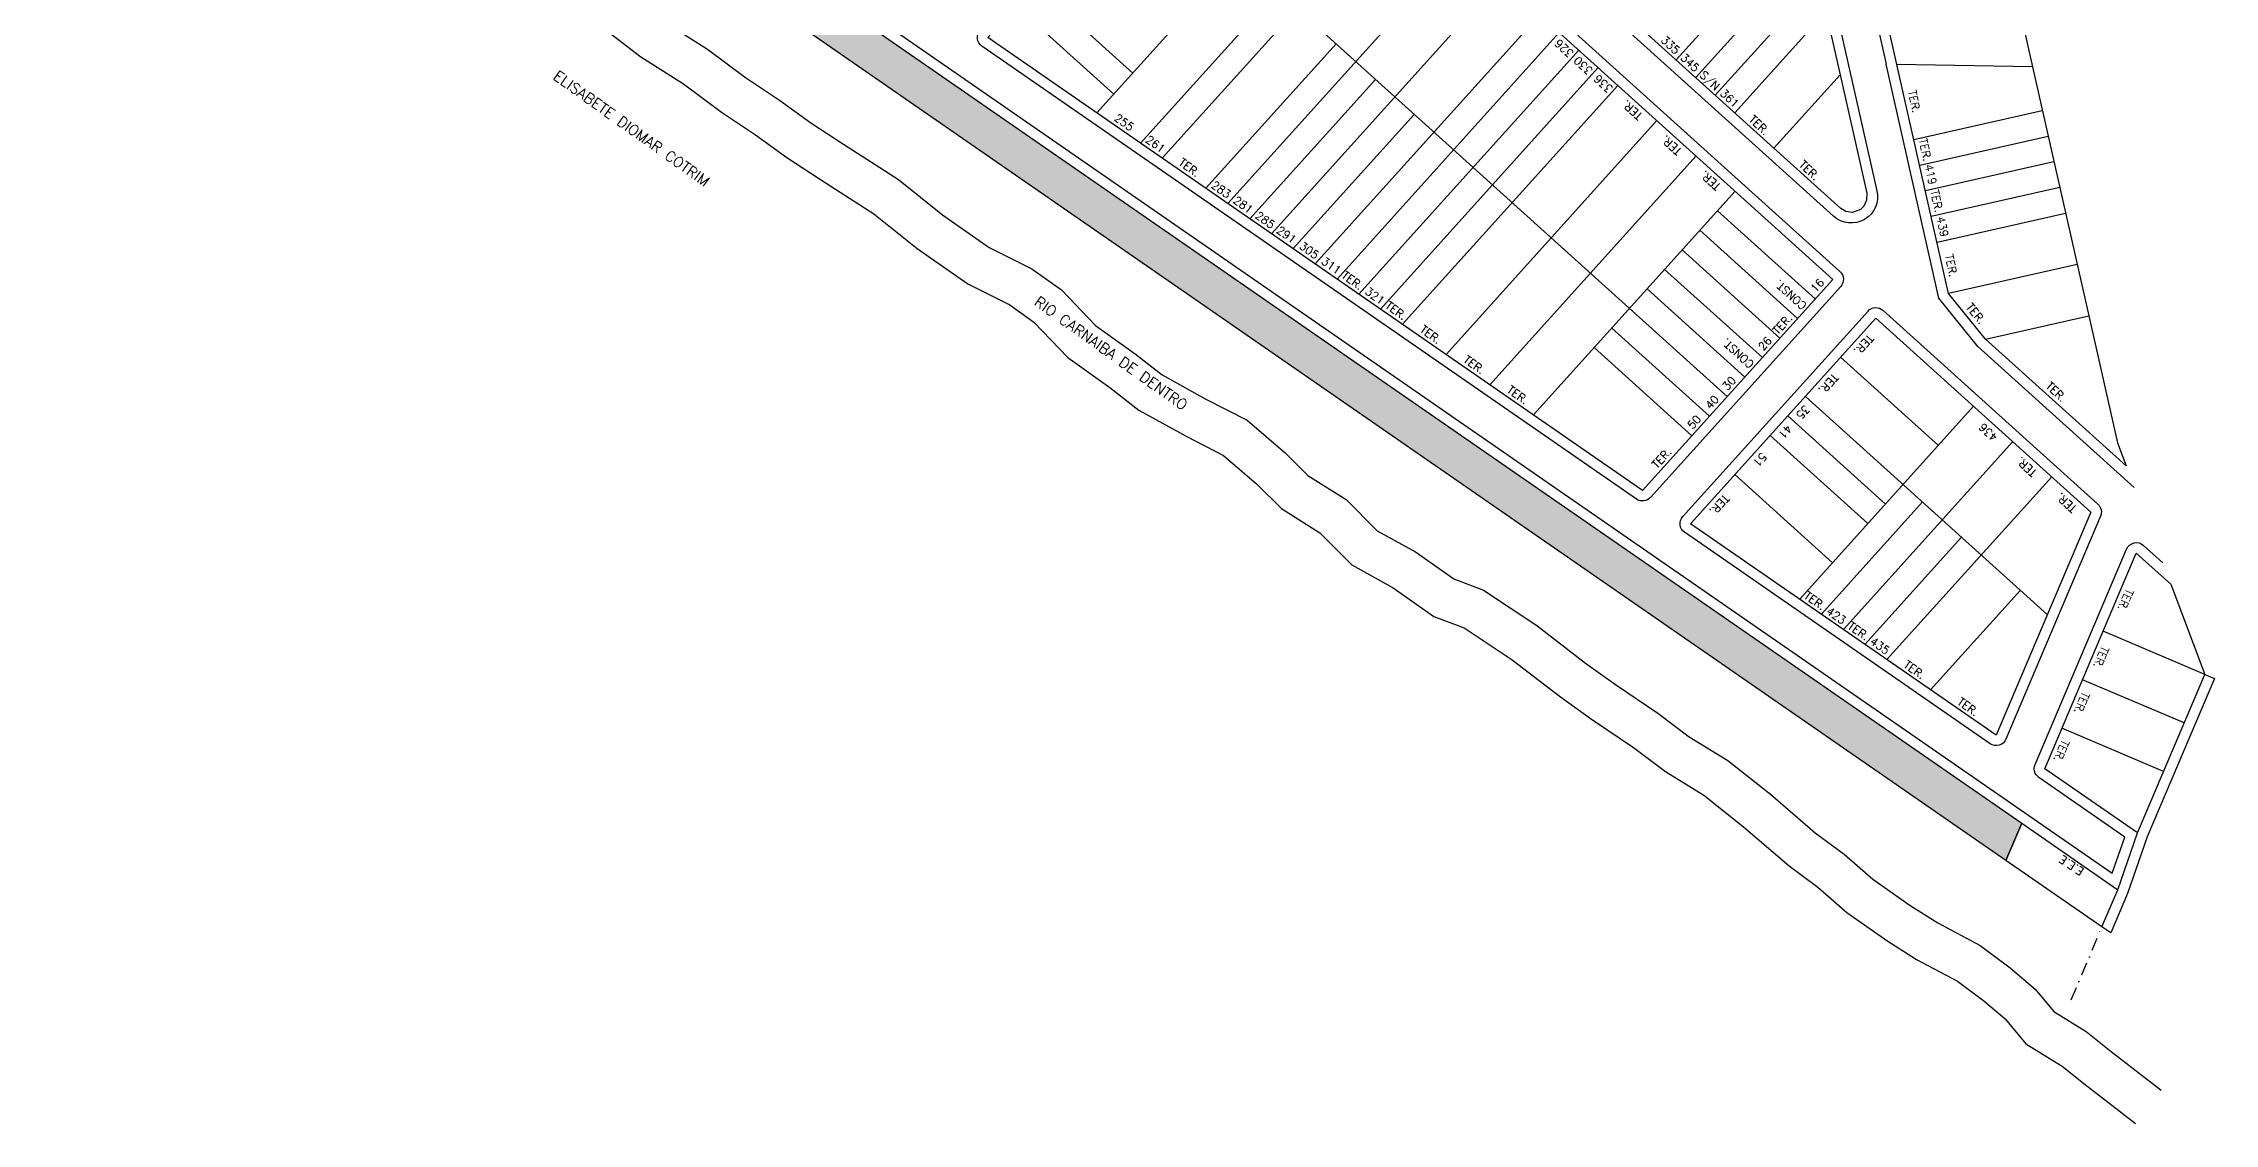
# Model space of a CAD drawing. Extents: x 714896 to 749292, y 8417558 to 8447149.
# Drawn here: x 737358.6 to 737771.1, y 8425794.6 to 8425999.7 of the extents above; entities that cross this region are included whole.
import ezdxf

# ---------------------------------------------------------------- set-up
doc = ezdxf.new("R2010")
doc.units = 0
doc.header["$MEASUREMENT"] = 0
doc.linetypes.add('DASHDOT', pattern=[1, 0.5, -0.25, 0, -0.25])
for name, color, linetype in [('LOTE', 7, 'CONTINUOUS'), ('MEIO_FIO', 24, 'CONTINUOUS'), ('NUM-PORTA', 7, 'CONTINUOUS'), ('QUADRA', 6, 'CONTINUOUS'), ('REFERENCIA', 7, 'CONTINUOUS'), ('TEXTO', 7, 'CONTINUOUS')]:
    doc.layers.add(name, color=color, linetype=linetype)
doc.styles.add('ROMANS', font='ROMANS.SHX', dxfattribs={"height": 1.5})

msp = doc.modelspace()

# ---------------------------------------------------------------- hatches: boundary and pattern name
at = {"layer": 'REFERENCIA', "linetype": 'CONTINUOUS'}
h = msp.add_hatch(dxfattribs=at)
h.set_pattern_fill('GRASS', color=3, scale=3, angle=180, style=0)
h.set_pattern_definition([(270, (1e-07, -4e-07), (2.121320343, -2.121320343), [0.5625, -3.680140689]), (225, (1e-07, -4e-07), (2.1213203436, -2.1213203436), [0.5625, -2.4375]), (315, (1e-07, -4e-07), (2.1213203436, 2.1213203436), [0.5625, -2.4375])])
h.paths.add_polyline_path([(737353.67, 8426114.95), (737734.43, 8425851.59), (737731.44, 8425844.54), (737349.9, 8426108.44)])

# ---------------------------------------------------------------- linework, layer by layer
at = {"layer": 'LOTE', "linetype": 'DASHDOT', "ltscale": 5}
msp.add_line((737743.86, 8425818.08), (737749.68, 8425831.92), dxfattribs=at)
at = {"layer": 'LOTE', "color": 7, "linetype": 'CONTINUOUS'}
for points in [[(737567.03, 8425980.75), (737613.16, 8426031.89)], [(737678.47, 8425932.6), (737567.08, 8426033.06)], [(737616.88, 8426028.55), (737571.14, 8425977.9)], [(737583.62, 8425969.28), (737628.01, 8426018.5)], [(737635.44, 8426011.8), (737591.91, 8425963.54)], [(737685.54, 8426015.09), (737668.8, 8425996.53)], [(737689.26, 8426011.75), (737672.51, 8425993.18)], [(737565.55, 8425994.04), (737546.99, 8426010.78)], [(737578.95, 8426008.89), (737558.74, 8425986.48)], [(737676.22, 8425989.83), (737692.97, 8426008.4)], [(737561.93, 8425990.02), (737543.37, 8426006.77)], [(737600.2, 8425957.8), (737642.87, 8426005.1)], [(737679.94, 8425986.48), (737696.68, 8426005.05)], [(737604.18, 8425999.6), (737579.44, 8425972.17)], [(737604.38, 8425954.91), (737646.58, 8426001.76)], [(737650.29, 8425998.41), (737608.5, 8425952.07)], [(737612.61, 8425949.22), (737653.94, 8425995.11)], [(737736.47, 8425995.23), (737710.74, 8425995.7)], [(737587.8, 8425966.38), (737611.67, 8425992.85)], [(737616.79, 8425946.33), (737657.72, 8425991.71)], [(737687.36, 8425979.79), (737699.92, 8425993.7)], [(737713.95, 8425981.46), (737738.35, 8425986.95)], [(737596.02, 8425960.7), (737619.03, 8425986.2)], [(737665.14, 8425985.01), (737625.08, 8425940.6)], [(737633.38, 8425934.86), (737672.57, 8425978.31)], [(737715.05, 8425976.58), (737739.44, 8425982.07)], [(737740.55, 8425977.2), (737716.15, 8425971.7)], [(737641.67, 8425929.12), (737680, 8425971.62)], [(737741.65, 8425972.32), (737717.25, 8425966.82)], [(737695.21, 8425951.16), (737676.65, 8425967.9)], [(737718.35, 8425961.95), (737742.76, 8425967.45)], [(737691.86, 8425947.45), (737673.3, 8425964.19)], [(737688.51, 8425943.73), (737669.95, 8425960.48)], [(737744.96, 8425957.69), (737720.54, 8425952.19)], [(737685.17, 8425940.02), (737666.6, 8425956.77)], [(737681.82, 8425936.31), (737663.25, 8425953.05)], [(737675.12, 8425928.88), (737656.55, 8425945.63)], [(737727.57, 8425943.52), (737747.16, 8425947.94)], [(737671.77, 8425925.17), (737653.21, 8425941.91)], [(737718.6, 8425923.34), (737700.03, 8425940.08)], [(737708.55, 8425912.2), (737689.98, 8425928.94)], [(737692.26, 8425894.13), (737725.29, 8425930.76)], [(737693.33, 8425932.65), (737739.3, 8425891.2)], [(737705.2, 8425908.48), (737686.64, 8425925.23)], [(737700.55, 8425888.4), (737732.72, 8425924.06)], [(737698.5, 8425901.06), (737679.94, 8425917.8)], [(737708.84, 8425882.66), (737740.14, 8425917.37)], [(737696.37, 8425891.29), (737715.58, 8425912.59)], [(737704.66, 8425885.55), (737723.01, 8425905.89)], [(737717.13, 8425876.92), (737734.18, 8425895.82)], [(737769.24, 8425879.83), (737749.91, 8425888.04)], [(737756.42, 8425849.75), (737769.24, 8425879.83)], [(737765.32, 8425870.63), (737746, 8425878.84)], [(737761.4, 8425861.43), (737742.09, 8425869.63)], [(737749.68, 8425831.92), (737752.68, 8425838.96)]]:
    msp.add_lwpolyline(points, dxfattribs=at)
at = {"layer": 'MEIO_FIO', "color": 24, "linetype": 'CONTINUOUS'}
for p, q in [((737671.06, 8426162.73), (737708.68, 8425995.74)), ((737354.81, 8426116.6), (737751.65, 8425842.11))]:
    msp.add_line(p, q, dxfattribs=at)
for points in [[(737700.1, 8426001.96), (737706.93, 8425971.68, -0.731525), (737698.7, 8425966.87), (737593.2, 8426062.02, -0.414214), (737593.06, 8426064.84), (737609.8, 8426083.41)], [(737754.03, 8425848.97), (737737.68, 8425860.28, -0.35578), (737736.98, 8425862.71), (737754.37, 8425903.66, -0.515249), (737757.55, 8425904.36), (737761.22, 8425901.05)]]:
    msp.add_lwpolyline(points, format="xyb", dxfattribs=at)
for points in [[(737536.52, 8426002.16), (737585.69, 8426056.68, -0.414214), (737588.51, 8426056.82), (737699.9, 8425956.36, -0.414214), (737700.05, 8425953.53), (737663.89, 8425913.44, -0.376986), (737661.26, 8425913.14), (737536.87, 8425999.18, -0.452448)], [(737670.04, 8425909.81), (737705.24, 8425948.85, -0.414214), (737708.07, 8425948.99), (737748.91, 8425912.15, -0.319915), (737749.41, 8425909.89), (737731.42, 8425867.53, -0.475166), (737728.45, 8425866.67), (737670.39, 8425906.83, -0.452448)]]:
    msp.add_lwpolyline(points, format="xyb", close=True, dxfattribs=at)
for points in [[(737755.82, 8425915.35), (737726.11, 8425942.14), (737718.7, 8425951.29), (737708.68, 8425995.74)], [(737751.65, 8425842.11), (737754.03, 8425848.97)]]:
    msp.add_lwpolyline(points, dxfattribs=at)
at = {"layer": 'QUADRA'}
for points in [[(737754.28, 8425919.43), (737727.57, 8425943.52), (737720.54, 8425952.19), (737710.74, 8425995.7), (737673.01, 8426163.17), (737697.4, 8426168.67), (737736.47, 8425995.23), (737747.16, 8425947.94), (737752.62, 8425923.83), (737754.28, 8425919.43)], [(737700.04, 8425968.35), (737687.36, 8425979.79), (737613.1, 8426046.76), (737594.54, 8426063.5), (737611.28, 8426082.07), (737661.09, 8426137.3), (737662.24, 8426138.18), (737663.59, 8426138.59), (737665.09, 8426138.48), (737666.46, 8426137.82), (737667.41, 8426136.8), (737667.97, 8426135.5), (737697.53, 8426004.28), (737699.92, 8425993.7), (737704.98, 8425971.24), (737704.97, 8425969.9), (737704.44, 8425968.76), (737703.78, 8425968.13), (737702.26, 8425967.59), (737701.03, 8425967.76), (737700.04, 8425968.35)], [(737698.56, 8425954.87), (737662.4, 8425914.78), (737538.01, 8426000.82), (737587.17, 8426055.34), (737698.56, 8425954.87)], [(737729.58, 8425868.31), (737671.52, 8425908.47), (737706.73, 8425947.51), (737747.57, 8425910.67), (737729.58, 8425868.31)], [(737734.43, 8425851.59), (737752.68, 8425838.96), (737756.42, 8425849.75), (737738.82, 8425861.92), (737756.21, 8425902.88), (737762.77, 8425896.96), (737769.24, 8425879.83), (737771.08, 8425879.05), (737758.29, 8425849.03), (737754.54, 8425838.24), (737751.36, 8425830.75), (737749.68, 8425831.92), (737731.44, 8425844.54), (737734.43, 8425851.59)]]:
    msp.add_lwpolyline(points, close=True, dxfattribs=at)
at = {"layer": 'REFERENCIA', "linetype": 'CONTINUOUS'}
msp.add_lwpolyline([(737353.67, 8426114.95), (737734.43, 8425851.59), (737731.44, 8425844.54), (737349.9, 8426108.44), (737353.67, 8426114.95)], dxfattribs=at)
at = {"layer": 'REFERENCIA', "color": 120, "linetype": 'CONTINUOUS', "elevation": -0.06}
for points in [[(737463.57, 8426003.65), (737472.07, 8425997.12), (737480.2, 8425991.97), (737487.39, 8425986.65), (737493.88, 8425982.33), (737499.83, 8425978), (737506.22, 8425973.84), (737516.37, 8425967.33), (737524.59, 8425960.7), (737534.18, 8425954.03), (737542.21, 8425950.01), (737546.75, 8425946.77), (737553.2, 8425940.05), (737561.19, 8425934.35), (737566.67, 8425930.02), (737575.69, 8425925.08), (737582.76, 8425921.42), (737589.08, 8425916.04), (737593.8, 8425911.33), (737601.06, 8425906.76), (737607.14, 8425900.68), (737615.01, 8425896.31), (737622.75, 8425890.87), (737628.5, 8425888.68), (737637.65, 8425882.6), (737646.81, 8425875.56), (737652.7, 8425871.38), (737660.66, 8425866), (737666.73, 8425861.39), (737674.02, 8425856.93), (737681.58, 8425850.92), (737690.23, 8425843.48), (737695.67, 8425839.46), (737701.21, 8425834.65), (737708.81, 8425829.33), (737714.45, 8425825.74), (737722.25, 8425821.61), (737727.24, 8425817.87), (737731.28, 8425814.44), (737735.24, 8425809.69), (737742.1, 8425805.47), (737746.51, 8425801.94), (737756.05, 8425794.55)], [(737476.66, 8426003.68), (737484.73, 8425998.57), (737492, 8425993.2), (737498.45, 8425988.89), (737504.37, 8425984.59), (737510.56, 8425980.55), (737521.06, 8425973.83), (737529.4, 8425967.11), (737538.28, 8425960.92), (737546.35, 8425956.89), (737552, 8425952.85), (737558.46, 8425946.13), (737565.99, 8425940.75), (737571.1, 8425936.72), (737579.45, 8425932.14), (737587.25, 8425928.11), (737594.51, 8425921.92), (737598.82, 8425917.62), (737606.08, 8425913.05), (737612, 8425907.13), (737619.27, 8425903.1), (737626.53, 8425897.99), (737632.18, 8425895.84), (737642.3, 8425889.11), (737651.56, 8425881.99), (737657.25, 8425877.96), (737665.32, 8425872.51), (737671.25, 8425868), (737678.61, 8425863.49), (737686.68, 8425857.09), (737695.22, 8425849.74), (737700.68, 8425845.71), (737706.14, 8425840.96), (737713.25, 8425835.98), (737718.48, 8425832.66), (737726.54, 8425828.39), (737732.24, 8425824.12), (737736.98, 8425820.09), (737740.54, 8425815.82), (737746.71, 8425812.03), (737751.46, 8425808.23), (737760.95, 8425800.88)]]:
    msp.add_lwpolyline(points, dxfattribs=at)

# ---------------------------------------------------------------- texts
at = {"layer": 'NUM-PORTA', "style": 'ROMANS'}
for s, rotation, p in [('326', 137.4876, (737649.45, 8425997.96, -37.83)), ('335', 316.6845, (737665.76, 8426000.16, -37.83)), ('330', 137.4876, (737653.08, 8425994.69, -37.83)), ('345', 316.6845, (737669.47, 8425996.81, -37.83)), ('336', 137.4876, (737656.9, 8425991.24, -37.83)), ('S/N', 316.6845, (737673.13, 8425993.51, -37.83)), ('361', 316.6845, (737676.99, 8425990.03, -37.83)), ('255', 324.1628, (737561.89, 8425985.2)), ('261', 324.1628, (737567.83, 8425981.09)), ('419', 281.7667, (737716.02, 8425976.55)), ('283', 324.1628, (737580.31, 8425972.46)), ('281', 324.1628, (737584.49, 8425969.57)), ('285', 324.1628, (737588.67, 8425966.67)), ('439', 281.7667, (737718.25, 8425966.64)), ('291', 324.1628, (737592.72, 8425963.87)), ('305', 324.1628, (737597.03, 8425960.89)), ('311', 324.1628, (737601.21, 8425958)), ('16', 47.4876, (737695.28, 8425952.25, -37.83)), ('321', 324.1628, (737609.51, 8425952.27)), ('26', 47.4876, (737685.33, 8425941.21, -37.83)), ('30', 47.4876, (737678.52, 8425933.66, -37.83)), ('50', 47.4876, (737671.88, 8425926.3, -37.83)), ('40', 47.4876, (737675.28, 8425930.07, -37.83)), ('35', 227.4876, (737693.19, 8425931.13)), ('41', 227.4876, (737689.84, 8425927.42)), ('436', 136.9971, (737730.03, 8425925.05)), ('51', 227.4876, (737685.04, 8425922.1)), ('423', 324.8004, (737697.16, 8425891.52)), ('435', 324.8004, (737705.46, 8425885.78))]:
    msp.add_text(s, height=1.521, rotation=rotation, dxfattribs=at).set_placement(p)
at = {"layer": 'TEXTO', "style": 'ROMANS'}
for s, height, rotation, p in [('ELISABETE DIOMAR COTRIM', 2, 324.4548, (737455.28, 8425993.03)), ('TER.', 1.521, 281.7667, (737712.85, 8425990.6)), ('TER.', 1.521, 137.4876, (737662.55, 8425986.14, -37.83)), ('TER.', 1.521, 316.6845, (737682.48, 8425985.08, -37.83)), ('TER.', 1.521, 137.4876, (737669.98, 8425979.45, -37.83)), ('TER.', 1.521, 281.7667, (737714.92, 8425981.42)), ('TER.', 1.521, 324.1628, (737574.11, 8425976.75)), ('TER.', 1.521, 137.4876, (737677.4, 8425972.75, -37.83)), ('TER.', 1.521, 316.6845, (737692, 8425976.49, -37.83)), ('TER.', 1.521, 281.7667, (737717.11, 8425971.68)), ('TER.', 1.521, 281.7667, (737719.87, 8425959.44)), ('TER.', 1.521, 324.1628, (737605.11, 8425955.31)), ('CONST.', 1.521, 137.4876, (737693.73, 8425950.06, -37.83)), ('RIO CARNAIBA DE DENTRO', 2, 324.4548, (737546.65, 8425950.17)), ('TER.', 1.521, 324.1628, (737613.39, 8425949.58)), ('TER.', 1.521, 309.4703, (737723.77, 8425949.54)), ('TER.', 1.521, 324.1628, (737619.95, 8425945.04)), ('TER.', 1.521, 47.4876, (737688.09, 8425944.27, -37.83)), ('CONST.', 1.521, 137.4876, (737683.71, 8425938.94, -37.83)), ('TER.', 1.521, 227.4876, (737705.3, 8425944.56)), ('TER.', 1.521, 324.1628, (737628.24, 8425939.31)), ('TER.', 1.521, 324.1628, (737636.53, 8425933.57)), ('TER.', 1.521, 227.4876, (737698.6, 8425937.13)), ('TER.', 1.521, 316.7483, (737738.88, 8425934.44)), ('TER.', 1.521, 47.4876, (737665.15, 8425918.84, -37.83)), ('TER.', 1.521, 136.9971, (737737.46, 8425918.35)), ('TER.', 1.521, 227.4876, (737677.88, 8425914.16)), ('TER.', 1.521, 136.9971, (737745.02, 8425911.54)), ('TER.', 1.521, 324.8004, (737692.91, 8425894.46)), ('TER.', 1.521, 246.4077, (737754.34, 8425896.26)), ('TER.', 1.521, 324.8004, (737701.24, 8425888.7)), ('TER.', 1.521, 246.4077, (737749.7, 8425885.35)), ('TER.', 1.521, 324.8004, (737711.86, 8425881.35)), ('TER.', 1.521, 324.8004, (737722.05, 8425874.31)), ('TER.', 1.521, 246.4077, (737746.02, 8425876.67)), ('TER.', 1.521, 246.4077, (737742.16, 8425867.58)), ('E.E.E', 1.521, 146.5775, (737746.4, 8425842.83))]:
    msp.add_text(s, height=height, rotation=rotation, dxfattribs=at).set_placement(p)

doc.saveas('drawing.dxf')
